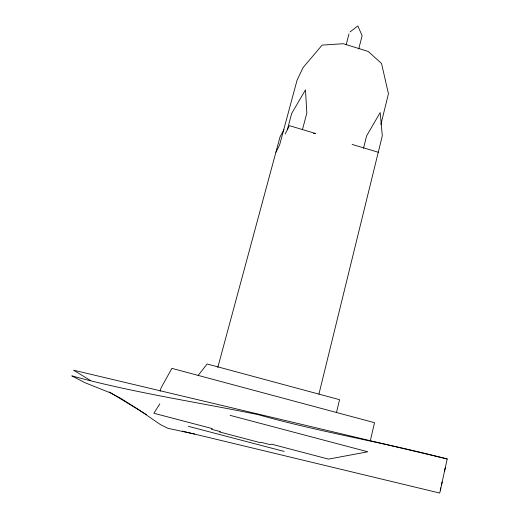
<?xml version="1.0" encoding="UTF-8"?>
<svg xmlns="http://www.w3.org/2000/svg" width="519" height="519" viewBox="0 0 519 519"><rect width="100%" height="100%" fill="white"/><g stroke="black" fill="none" stroke-linecap="round" stroke-linejoin="round"><path stroke-width="0.78" d="M440.3 490.507L440.891 487.815M441.513 484.967L442.175 481.937M444.433 471.622L445.296 467.703M90.767 380.68L73.516 370.183L447.203 458.971L439.742 493.05L182.221 431.114M370.332 440.774L374.51 422.687L171.873 368.354L160.974 388.115L160.118 391.164M336.468 412.586L339.569 399.688L207.165 363.981L198.122 375.438M318.926 394.122L382.302 135.809L380.174 112.545L366.576 135.965L363.488 148.369M380.888 124.463L388.446 93.777L381.543 63.493L368.231 51.459L343.26 43.713L322.13 45.114L303.025 67.626L297.024 80.348L279.624 144.898L275.887 152.255M358.733 48.909L362.126 35.681L357.825 25.95L350.053 31.912M346.16 44.77L348.982 33.91M302.467 129.575L306.839 113.084L305.477 89.858L291.691 113.453L287.305 129.789M217.805 367.42L280.052 136.821L283.99 129.627M285.191 133.954L289.401 125.663L315.5 133.474L313.904 133.493L315.5 133.474M159.82 403.827L153.89 413.267L212.329 428.61L211.35 429.239L220.27 431.581L219.589 431.977L260.389 442.681L261.297 442.35L270.114 444.666L271.593 444.173L328.514 459.12L367.783 451.783L230.118 415.356M194.67 434.079L167.884 428.305L160.559 424.678L138.203 409.361L120.505 398.209L110.145 392.766L84.844 382.659L71.797 375.873C133.111 392.643 195.987 401.888 258.164 414.655C320.495 432.269 384.566 442.532 447.203 458.971M188.352 426.32L284.185 451.439M352.142 144.431L378.267 152.249M109.399 392.02L146.656 414.687"/></g></svg>
